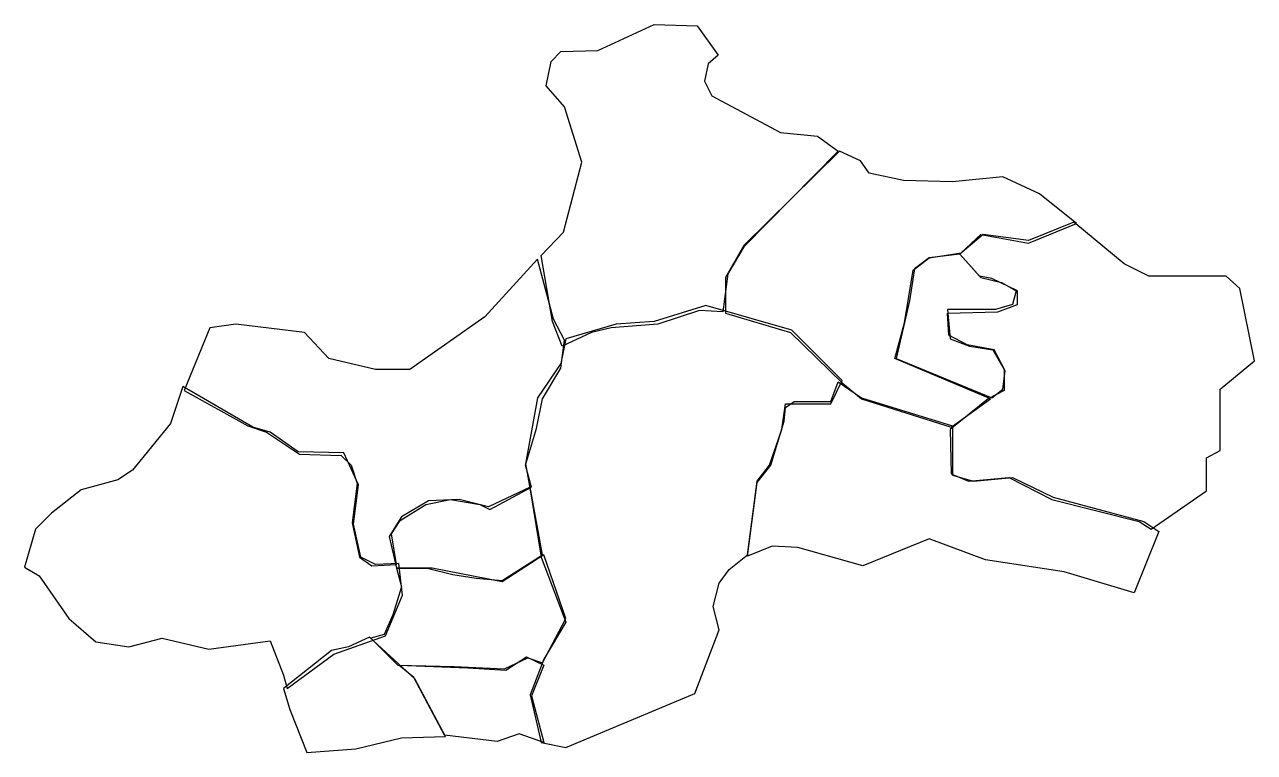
# Model space of a CAD drawing. Extents: x -222 to 588, y 140 to 619.
import ezdxf

# ---------------------------------------------------------------- set-up
doc = ezdxf.new("R2010")
doc.units = 0
doc.layers.add('Layer_1', color=7, linetype='CONTINUOUS')

msp = doc.modelspace()

# ---------------------------------------------------------------- linework, layer by layer
at = {"layer": 'Layer_1', "color": 7}
for points in [[(155.159432, 602.050916), (192.333048, 619.021484), (220.617312, 618.213356), (234.355392, 598.818428), (227.890416, 593.161572), (225.466048, 581.847868), (230.314784, 572.150404), (275.569616, 547.90674), (299.813272, 545.482372), (313.551352, 535.784908), (251.325952, 472.751388), (240.820368, 454.972708), (237.58788, 429.920924), (222.23356, 430.729044), (194.757408, 421.8397), (164.048776, 419.41534), (151.118824, 416.182852), (131.723888, 407.293508), (125.258912, 423.455948), (117.985816, 467.09454), (132.532016, 482.448852), (144.653848, 528.511812), (133.340136, 564.8773), (121.218304, 578.61538), (124.450792, 594.77782), (130.915768, 601.242796), (155.159432, 602.050916)], [(314.359472, 535.784908), (251.325952, 473.559516), (239.20412, 452.54834), (239.20412, 429.112804), (282.034592, 416.182852), (315.97572, 383.049844), (328.905672, 372.54426), (387.898576, 353.957452), (413.75848, 372.54426), (350.72496, 399.212284), (357.189944, 422.647828), (362.846792, 457.397076), (373.352384, 465.478292), (394.363552, 468.71078), (407.293504, 480.832612), (438.810264, 475.175756), (470.327024, 488.105708), (446.083368, 507.500636), (421.839704, 518.814348), (388.706696, 515.58186), (356.381816, 516.38998), (333.7544, 521.238716), (328.097544, 529.319932), (314.359472, 535.784908)], [(468.710784, 488.913836), (438.810264, 476.792004), (408.909752, 480.832612), (393.555432, 467.90266), (407.293504, 452.54834), (421.031584, 449.315852), (430.729048, 443.658996), (428.30468, 434.769652), (416.990968, 431.537164), (385.474208, 431.537164), (387.090456, 412.142236), (400.020408, 407.293508), (415.374728, 404.86914), (422.647824, 391.939188), (422.647824, 378.201116), (412.14224, 372.54426), (387.090456, 352.341212), (387.898576, 323.248812), (399.212288, 318.400084), (425.880312, 320.824452), (454.164584, 306.278252), (511.541248, 291.732052), (519.622472, 286.883324), (555.98796, 311.935108), (555.98796, 333.754404), (564.877304, 338.603132), (564.877304, 379.009236), (587.50472, 397.596044), (577.807256, 445.275244), (568.917912, 453.35646), (518.006224, 453.35646), (501.843784, 461.437684), (468.710784, 488.913836)], [(115.561448, 464.670172), (80.8122, 426.688436), (31.516759, 391.939188), (8.889342, 391.939188), (-21.819295, 399.212284), (-37.981736, 416.182852), (-83.236568, 421.8397), (-100.207136, 419.41534), (-117.177696, 378.201116), (-75.15535, 354.765572), (-63.033519, 350.724964), (-41.214224, 336.178764), (-13.738074, 335.370644), (-7.273098, 328.905668), (-3.232488, 316.783836), (-6.464976, 290.923932), (-1.616244, 268.296516), (6.464976, 262.63966), (22.627417, 263.447788), (19.394929, 283.650836), (25.051783, 292.54018), (42.022346, 303.045764), (58.184786, 306.278252), (77.579715, 303.045764), (84.044688, 299.813276), (111.52084, 314.359476), (107.480232, 328.905668), (114.753328, 353.149332), (118.793936, 372.54426), (130.915768, 392.747308), (133.340136, 411.334116), (126.06704, 425.072188), (115.561448, 464.670172)], [(393.555432, 467.90266), (373.352384, 465.478292), (363.65492, 458.205196), (360.422432, 437.19402), (351.533088, 399.212284), (414.566608, 373.35238), (421.839704, 379.009236), (423.455944, 391.131068), (416.182848, 404.86914), (398.40416, 408.101628), (386.282336, 414.566604), (385.474208, 429.112804), (418.607216, 429.920924), (431.537168, 434.769652), (431.537168, 443.658996), (414.566608, 451.74022), (406.485384, 453.35646), (393.555432, 467.90266)], [(253.75032, 269.912764), (260.215296, 318.400084), (268.29652, 328.905668), (276.377736, 352.341212), (278.802104, 369.311772), (308.702616, 369.311772), (315.97572, 384.666092), (282.842712, 417.799092), (226.274168, 433.961532), (192.333048, 423.455948), (167.281264, 421.8397), (134.148256, 412.142236), (130.915768, 395.979796), (115.561448, 373.35238), (107.480232, 329.713788), (110.71272, 312.743228), (117.985816, 268.296516), (134.148256, 225.466052), (119.602064, 201.222388), (110.71272, 177.786852), (117.985816, 146.270092), (134.148256, 143.037604), (219.001072, 178.594972), (235.163512, 220.617316), (231.122904, 235.971636), (235.163512, 251.325956), (241.628488, 260.215292), (253.75032, 269.912764)], [(-49.295444, 181.82746), (-18.586807, 204.454876), (15.354318, 216.576708), (26.668027, 243.244732), (24.243661, 264.255908), (8.889342, 263.447788), (-0.808122, 268.296516), (-5.656854, 290.115812), (-2.424366, 315.975716), (-12.12183, 336.986892), (-42.022346, 337.795012), (-60.609153, 350.724964), (-71.922862, 353.957452), (-117.985816, 380.625476), (-126.06704, 356.38182), (-151.118824, 325.67318), (-160.816288, 319.208204), (-185.059944, 312.743228), (-204.454872, 297.388908), (-214.960464, 286.883324), (-222.23356, 261.83154), (-212.536096, 256.174684), (-193.141168, 227.890412), (-175.36248, 212.536092), (-153.543184, 209.303604), (-131.723888, 214.96046), (-101.015256, 207.687364), (-60.609153, 213.34422), (-51.71981, 190.716804), (-49.295444, 181.82746)], [(313.551352, 383.857964), (328.905672, 373.35238), (388.706696, 354.765572), (388.706696, 322.440692), (402.444776, 318.400084), (428.30468, 320.824452), (454.972704, 307.8945), (514.773736, 291.732052), (524.4712, 285.267076), (508.30876, 244.86098), (462.245808, 258.599052), (410.525992, 266.680276), (373.352384, 280.418348), (329.713792, 262.63966), (286.88332, 274.761492), (269.91276, 275.569612), (253.75032, 269.104636), (260.215296, 317.591964), (269.10464, 328.905668), (277.993984, 357.99806), (278.802104, 366.887404), (284.45896, 370.928012), (308.702616, 370.928012), (313.551352, 383.857964)], [(110.71272, 314.359476), (83.236568, 301.429516), (63.841641, 306.278252), (43.63859, 305.470132), (25.859905, 294.96454), (17.778685, 282.034588), (22.627417, 261.02342), (42.830468, 261.02342), (59.80103, 256.982804), (75.15535, 254.558444), (92.125912, 252.942196), (118.793936, 269.912764), (110.71272, 314.359476)], [(22.627417, 261.02342), (25.859905, 248.901588), (20.203051, 230.31478), (14.546197, 217.384828), (5.656854, 214.96046), (23.435539, 197.18178), (60.609153, 196.373652), (93.74216, 194.757412), (109.096472, 202.030508), (118.793936, 198.79802), (134.148256, 227.890412), (119.602064, 269.912764), (92.125912, 252.134076), (46.062956, 261.02342), (22.627417, 261.02342)], [(4.848732, 215.76858), (-8.889342, 209.303604), (-20.203051, 206.879244), (-51.71981, 181.82746), (-47.6792, 168.08938), (-36.365492, 139.805116), (-4.04061, 142.229476), (25.859905, 149.50258), (54.952298, 150.3107), (34.749247, 188.292436), (4.848732, 215.76858)], [(24.243661, 197.18178), (69.498495, 195.565532), (94.55028, 193.949292), (108.288352, 202.838628), (119.602064, 197.18178), (111.52084, 176.978724), (119.602064, 146.270092), (103.439624, 151.92694), (88.893424, 147.078212), (54.144177, 151.11882), (33.941126, 189.100556), (24.243661, 197.18178)]]:
    msp.add_lwpolyline(points, close=True, dxfattribs=at)

doc.saveas('drawing.dxf')
